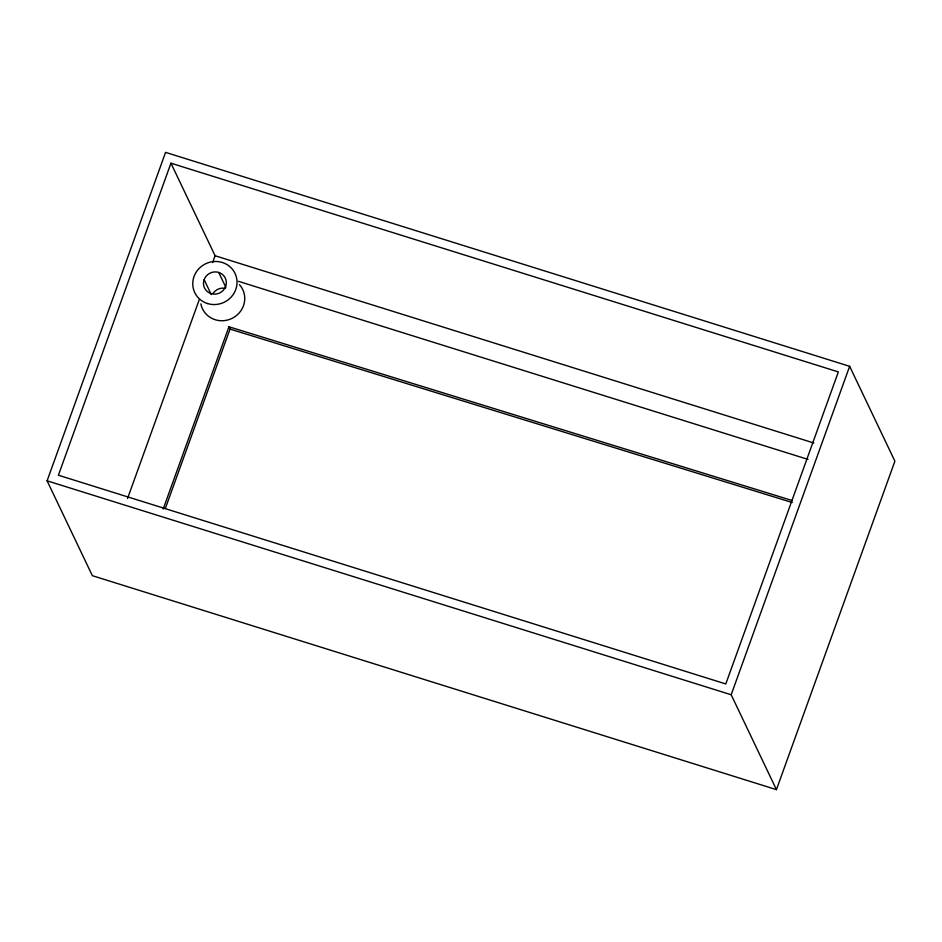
<?xml version="1.0" encoding="UTF-8"?>
<svg xmlns="http://www.w3.org/2000/svg" width="942" height="942" viewBox="0 0 942 942"><rect width="100%" height="100%" fill="white"/><g stroke="black" fill="none" stroke-linecap="round" stroke-linejoin="round"><path stroke-width="1.41" d="M47.1 480.82L165.568 152.369L849.649 366.32L894.9 461.18L776.432 789.632L92.351 575.68L47.1 480.82L731.18 694.76L776.432 789.632M170.949 163.19L58.404 475.215L725.799 683.951L838.345 371.913L170.949 163.19L215.094 255.741L212.633 262.582M127.559 498.448L199.28 299.591M163.213 508.963L228.93 326.768L792.505 500.638M165.321 508.515L230.036 329.088L228.93 326.768M731.18 694.76L849.649 366.32M230.036 329.088L792.21 502.51M215.094 255.741L813.794 442.987M238.444 281.317L808.036 459.413M218.721 272.426L225.856 287.381M204.143 279.656L211.279 294.599M239.468 284.696A22.302 21.36 -25.5 0 1 232.132 318.337A22.302 21.36 -25.5 0 1 200.858 303.83M213.222 293.221A11.504 11.021 -25.5 0 1 225.491 288.37M207.499 303.548A22.302 21.36 -25.5 0 0 236.666 278.408A22.302 21.36 -25.5 0 0 200.54 267.104A22.302 21.36 -25.5 0 0 207.499 303.548M211.079 293.61A11.504 11.021 -25.5 0 0 226.127 280.634A11.504 11.021 -25.5 0 0 207.499 274.805A11.504 11.021 -25.5 0 0 211.079 293.61"/></g></svg>
